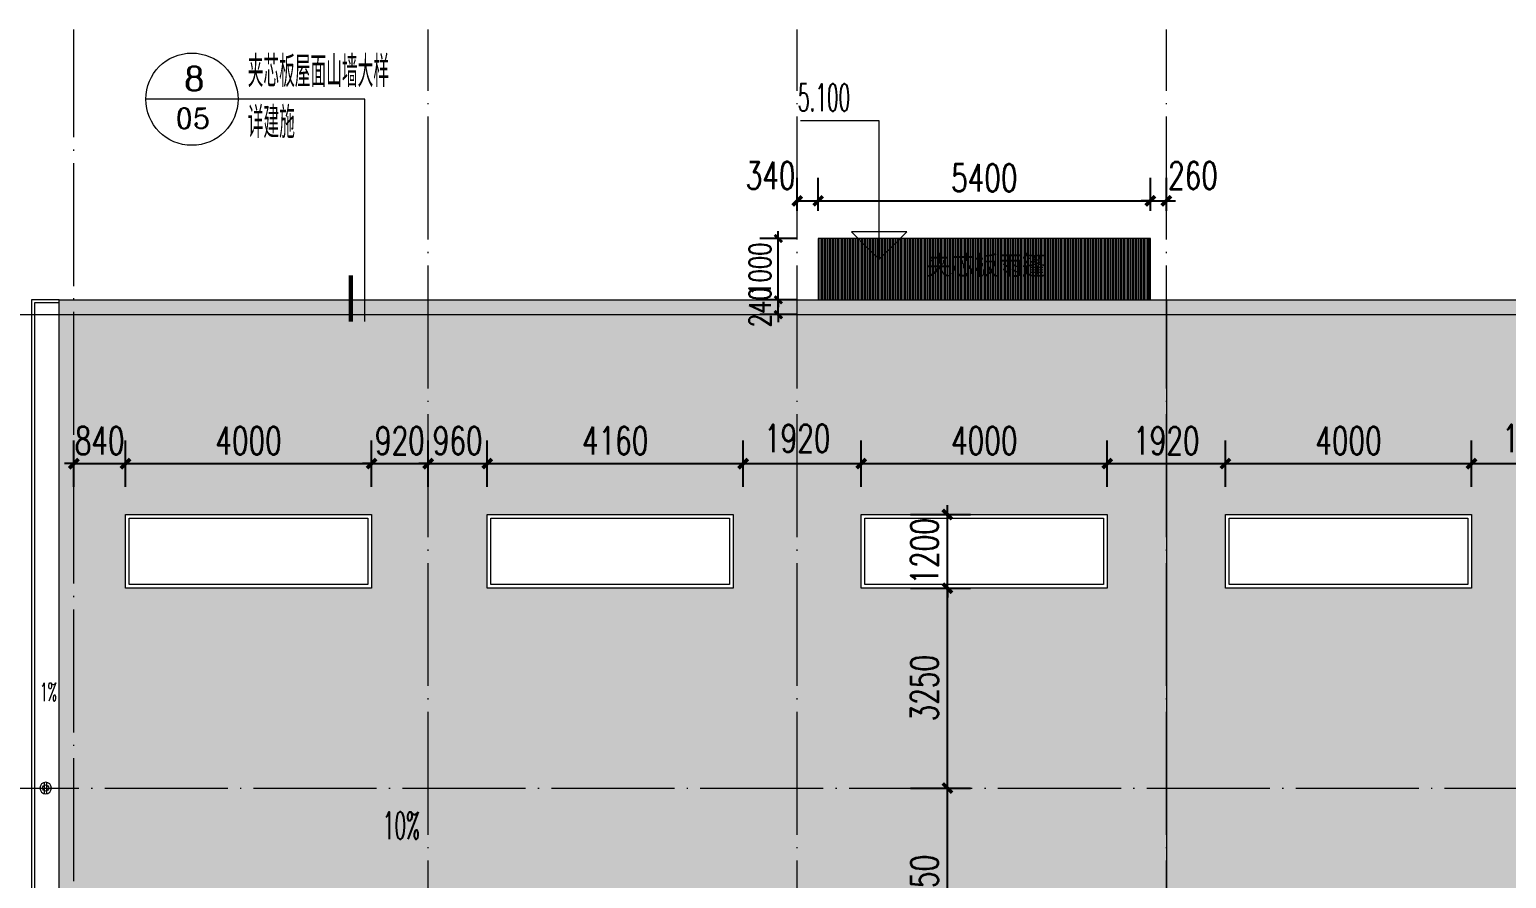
# Model space of a CAD drawing. Header units: inches. Extents: x -3733042 to -3450527, y 579159 to 997713.
# Drawn here: x -3549927 to -3525919, y 738319 to 752126 of the extents above; entities that cross this region are included whole.
import ezdxf

# ---------------------------------------------------------------- set-up
doc = ezdxf.new("R2010")
doc.units = ezdxf.units.IN
doc.header["$LTSCALE"] = 1000
doc.header["$MEASUREMENT"] = 0
doc.linetypes.add('DOTE', pattern=[2.42, 2, -0.2, 0.02, -0.2])
doc.linetypes.add('TG_Y', pattern=[2.3, 2, -0.3])
doc.layers.get('0').update_dxf_attribs({"lineweight": 18})
for name, color, linetype, lineweight in [('DIM_ELEV', 3, 'Continuous', 18), ('DIM_IDEN', 3, 'Continuous', 18), ('DOTE', 14, 'DOTE', 18), ('EQUIP_雨水斗', 7, 'Continuous', 18), ('PUB_DIM', 3, 'Continuous', 18), ('PUB_TEXT', 7, 'Continuous', 18), ('SURFACE', 255, 'Continuous', 18), ('VPIPE-雨水', 4, 'TG_Y', 18), ('地漏雨水管', 41, 'Continuous', 18), ('填充', 8, 'Continuous', 18)]:
    doc.layers.add(name, color=color, linetype=linetype, lineweight=lineweight)
doc.styles.add('_TCH_DIM', font='simplex.shx', dxfattribs={"width": 0.7, "bigfont": 'gbcbig.shx'})
doc.styles.add('_TCH_DIM_T3', font='simplex.shx', dxfattribs={"width": 0.705882, "bigfont": 'gbcbig.shx'})
doc.styles.add('_TCH_LABEL', font='complex.shx', dxfattribs={"bigfont": 'gbcbig.shx'})
doc.styles.add('HT', font='', dxfattribs={"width": 0.9})
doc.styles.get('HT').set_extended_font_data('黑体')
doc.dimstyles.new('_TCH_ARCH&&120', dxfattribs={"dimtxt": 357, "dimasz": 120, "dimexe": 300, "dimexo": 360, "dimgap": 120, "dimtad": 1, "dimdec": 0, "dimzin": 0, "dimdsep": 46, "dimtxsty": '_TCH_DIM_T3', "dimblk": 'ARCHTICK', "dimcen": 0.09, "dimdle": 240, "dimclrt": 7, "dimazin": 2, "dimtfac": 1, "dimtdec": 0, "dimtix": 1, "dimtmove": 2, "dimatfit": 3, "dimfxl": 1, "dimtolj": 1, "dimarcsym": 0})
doc.dimstyles.new('_TCH_ARCH&&150', dxfattribs={"dimtxt": 446.25, "dimasz": 150, "dimexe": 375, "dimexo": 450, "dimgap": 150, "dimtad": 1, "dimdec": 0, "dimzin": 0, "dimdsep": 46, "dimtxsty": '_TCH_DIM_T3', "dimblk": 'ARCHTICK', "dimcen": 0.09, "dimdle": 300, "dimclrt": 7, "dimazin": 2, "dimtfac": 1, "dimtdec": 0, "dimtix": 1, "dimtmove": 2, "dimatfit": 3, "dimfxl": 1, "dimtolj": 1, "dimarcsym": 0})

# ---------------------------------------------------------------- blocks, each defined once
blk = doc.blocks.new('$TwtSys$00000139')
at = {"color": 7}
for p, q in [((-19, 92), (-19, -92)), ((19, 92), (19, -92))]:
    blk.add_line(p, q, dxfattribs=at)
blk.add_circle((0, 0), 93.8)
blk = doc.blocks.new('_ArchTick_2')
at = {"color": 0, "linetype": 'ByBlock'}
blk.add_lwpolyline([(-0.5, -0.5, 0.4, 0.4, 0), (0.5, 0.5, 0.4, 0.4, 0)], format="xyseb", dxfattribs=at)
blk = doc.blocks.new('*X461')
at = {"layer": 'PUB_DIM', "color": 0, "lineweight": -2}
for p, q in [((-3537447, 749179), (-3537447, 749715)), ((-3537107, 749179), (-3537107, 749715)), ((-3537447, 749340), (-3537107, 749340))]:
    blk.add_line(p, q, dxfattribs=at)
at = {"layer": 'PUB_DIM', "color": 0, "lineweight": -2, "xscale": 150, "yscale": 150, "zscale": 150, "rotation": 180}
blk.add_blockref('_ArchTick_2', (-3537447, 749340), dxfattribs=at)
at = {"layer": 'PUB_DIM', "color": 0, "lineweight": -2, "xscale": 150, "yscale": 150, "zscale": 150}
blk.add_blockref('_ArchTick_2', (-3537107, 749340), dxfattribs=at)
at = {"layer": 'PUB_DIM', "color": 7, "insert": (-3537881, 749752), "char_height": 446.2, "width": 1170, "attachment_point": 5, "style": '_TCH_DIM_T3'}
blk.add_mtext('340', dxfattribs=at)
blk = doc.blocks.new('_ARCHTICK')
at = {"color": 0, "linetype": 'ByBlock', "const_width": 0.4}
blk.add_lwpolyline([(-0.5, -0.5), (0.5, 0.5)], dxfattribs=at)
blk = doc.blocks.new('*X462')
at = {"layer": 'PUB_DIM', "color": 0, "lineweight": -2}
for p, q in [((-3537107, 749179), (-3537107, 749715)), ((-3531707, 749179), (-3531707, 749715)), ((-3537107, 749340), (-3531707, 749340))]:
    blk.add_line(p, q, dxfattribs=at)
at = {"layer": 'PUB_DIM', "color": 0, "lineweight": -2, "xscale": 150, "yscale": 150, "zscale": 150, "rotation": 180}
blk.add_blockref('_ArchTick_2', (-3537107, 749340), dxfattribs=at)
at = {"layer": 'PUB_DIM', "color": 0, "lineweight": -2, "xscale": 150, "yscale": 150, "zscale": 150}
blk.add_blockref('_ArchTick_2', (-3531707, 749340), dxfattribs=at)
at = {"layer": 'PUB_DIM', "color": 7, "insert": (-3534407, 749713), "char_height": 446.2, "width": 1620, "attachment_point": 5, "style": '_TCH_DIM_T3'}
blk.add_mtext('5400', dxfattribs=at)
blk = doc.blocks.new('*X463')
at = {"layer": 'PUB_DIM', "color": 0, "lineweight": -2}
for p, q in [((-3531707, 749179), (-3531707, 749715)), ((-3531447, 749179), (-3531447, 749715)), ((-3531707, 749340), (-3531857, 749340)), ((-3531707, 749340), (-3531447, 749340)), ((-3531447, 749340), (-3531297, 749340))]:
    blk.add_line(p, q, dxfattribs=at)
at = {"layer": 'PUB_DIM', "color": 0, "lineweight": -2, "xscale": 150, "yscale": 150, "zscale": 150}
blk.add_blockref('_ArchTick_2', (-3531707, 749340), dxfattribs=at)
at = {"layer": 'PUB_DIM', "color": 0, "lineweight": -2, "xscale": 150, "yscale": 150, "zscale": 150, "rotation": 180}
blk.add_blockref('_ArchTick_2', (-3531447, 749340), dxfattribs=at)
at = {"layer": 'PUB_DIM', "color": 7, "insert": (-3531014, 749752), "char_height": 446.2, "width": 1215, "attachment_point": 5, "style": '_TCH_DIM_T3'}
blk.add_mtext('260', dxfattribs=at)
blk = doc.blocks.new('*X489')
at = {"layer": 'PUB_DIM', "color": 0, "lineweight": -2}
for p, q in [((-3535607, 739789), (-3534632, 739789)), ((-3535007, 736539), (-3535007, 739789)), ((-3535607, 736539), (-3534632, 736539))]:
    blk.add_line(p, q, dxfattribs=at)
at = {"layer": 'PUB_DIM', "color": 0, "lineweight": -2, "xscale": 150, "yscale": 150, "zscale": 150}
for p, rotation in [((-3535007, 739789), 90), ((-3535007, 736539), 270)]:
    blk.add_blockref('_ArchTick_2', p, dxfattribs=dict(at, rotation=rotation))
at = {"layer": 'PUB_DIM', "color": 7, "insert": (-3535380, 738164), "char_height": 446.2, "width": 1575, "attachment_point": 5, "rotation": 90, "style": '_TCH_DIM_T3'}
blk.add_mtext('3250', dxfattribs=at)
blk = doc.blocks.new('*X490')
at = {"layer": 'PUB_DIM', "color": 0, "lineweight": -2}
for p, q in [((-3535607, 743039), (-3534632, 743039)), ((-3535007, 739789), (-3535007, 743039)), ((-3535607, 739789), (-3534632, 739789))]:
    blk.add_line(p, q, dxfattribs=at)
at = {"layer": 'PUB_DIM', "color": 0, "lineweight": -2, "xscale": 150, "yscale": 150, "zscale": 150}
for p, rotation in [((-3535007, 743039), 90), ((-3535007, 739789), 270)]:
    blk.add_blockref('_ArchTick_2', p, dxfattribs=dict(at, rotation=rotation))
at = {"layer": 'PUB_DIM', "color": 7, "insert": (-3535380, 741414), "char_height": 446.2, "width": 1575, "attachment_point": 5, "rotation": 90, "style": '_TCH_DIM_T3'}
blk.add_mtext('3250', dxfattribs=at)
blk = doc.blocks.new('*X491')
at = {"layer": 'PUB_DIM', "color": 0, "lineweight": -2}
for p, q in [((-3535007, 744239), (-3535007, 744389)), ((-3535607, 744239), (-3534632, 744239)), ((-3535007, 743039), (-3535007, 744239)), ((-3535607, 743039), (-3534632, 743039)), ((-3535007, 743039), (-3535007, 742889))]:
    blk.add_line(p, q, dxfattribs=at)
at = {"layer": 'PUB_DIM', "color": 0, "lineweight": -2, "xscale": 150, "yscale": 150, "zscale": 150}
for p, rotation in [((-3535007, 744239), 270), ((-3535007, 743039), 90)]:
    blk.add_blockref('_ArchTick_2', p, dxfattribs=dict(at, rotation=rotation))
at = {"layer": 'PUB_DIM', "color": 7, "insert": (-3535380, 743639), "char_height": 446.2, "width": 1530, "attachment_point": 5, "rotation": 90, "style": '_TCH_DIM_T3'}
blk.add_mtext('1200', dxfattribs=at)
blk = doc.blocks.new('*X492')
at = {"layer": 'PUB_DIM', "color": 0, "lineweight": -2}
for p, q in [((-3549207, 744689), (-3549207, 745441)), ((-3548367, 744689), (-3548367, 745441)), ((-3549207, 745066), (-3549357, 745066)), ((-3549207, 745066), (-3548367, 745066)), ((-3548367, 745066), (-3548217, 745066))]:
    blk.add_line(p, q, dxfattribs=at)
at = {"layer": 'PUB_DIM', "color": 0, "lineweight": -2, "xscale": 150, "yscale": 150, "zscale": 150}
blk.add_blockref('_ArchTick_2', (-3549207, 745066), dxfattribs=at)
at = {"layer": 'PUB_DIM', "color": 0, "lineweight": -2, "xscale": 150, "yscale": 150, "zscale": 150, "rotation": 180}
blk.add_blockref('_ArchTick_2', (-3548367, 745066), dxfattribs=at)
at = {"layer": 'PUB_DIM', "color": 7, "insert": (-3548787, 745439), "char_height": 446.2, "width": 1215, "attachment_point": 5, "style": '_TCH_DIM_T3'}
blk.add_mtext('840', dxfattribs=at)
blk = doc.blocks.new('*X493')
at = {"layer": 'PUB_DIM', "color": 0, "lineweight": -2}
for p, q in [((-3548367, 744689), (-3548367, 745441)), ((-3544367, 744689), (-3544367, 745441)), ((-3548367, 745066), (-3544367, 745066))]:
    blk.add_line(p, q, dxfattribs=at)
at = {"layer": 'PUB_DIM', "color": 0, "lineweight": -2, "xscale": 150, "yscale": 150, "zscale": 150, "rotation": 180}
blk.add_blockref('_ArchTick_2', (-3548367, 745066), dxfattribs=at)
at = {"layer": 'PUB_DIM', "color": 0, "lineweight": -2, "xscale": 150, "yscale": 150, "zscale": 150}
blk.add_blockref('_ArchTick_2', (-3544367, 745066), dxfattribs=at)
at = {"layer": 'PUB_DIM', "color": 7, "insert": (-3546367, 745439), "char_height": 446.2, "width": 1665, "attachment_point": 5, "style": '_TCH_DIM_T3'}
blk.add_mtext('4000', dxfattribs=at)
blk = doc.blocks.new('*X494')
at = {"layer": 'PUB_DIM', "color": 0, "lineweight": -2}
for p, q in [((-3544367, 744689), (-3544367, 745441)), ((-3543447, 744689), (-3543447, 745441)), ((-3544367, 745066), (-3544517, 745066)), ((-3544367, 745066), (-3543447, 745066)), ((-3543447, 745066), (-3543297, 745066))]:
    blk.add_line(p, q, dxfattribs=at)
at = {"layer": 'PUB_DIM', "color": 0, "lineweight": -2, "xscale": 150, "yscale": 150, "zscale": 150}
blk.add_blockref('_ArchTick_2', (-3544367, 745066), dxfattribs=at)
at = {"layer": 'PUB_DIM', "color": 0, "lineweight": -2, "xscale": 150, "yscale": 150, "zscale": 150, "rotation": 180}
blk.add_blockref('_ArchTick_2', (-3543447, 745066), dxfattribs=at)
at = {"layer": 'PUB_DIM', "color": 7, "insert": (-3543907, 745439), "char_height": 446.2, "width": 1215, "attachment_point": 5, "style": '_TCH_DIM_T3'}
blk.add_mtext('920', dxfattribs=at)
blk = doc.blocks.new('*X495')
at = {"layer": 'PUB_DIM', "color": 0, "lineweight": -2}
for p, q in [((-3543447, 744689), (-3543447, 745441)), ((-3542487, 744689), (-3542487, 745441)), ((-3543447, 745066), (-3543597, 745066)), ((-3543447, 745066), (-3542487, 745066)), ((-3542487, 745066), (-3542337, 745066))]:
    blk.add_line(p, q, dxfattribs=at)
at = {"layer": 'PUB_DIM', "color": 0, "lineweight": -2, "xscale": 150, "yscale": 150, "zscale": 150}
blk.add_blockref('_ArchTick_2', (-3543447, 745066), dxfattribs=at)
at = {"layer": 'PUB_DIM', "color": 0, "lineweight": -2, "xscale": 150, "yscale": 150, "zscale": 150, "rotation": 180}
blk.add_blockref('_ArchTick_2', (-3542487, 745066), dxfattribs=at)
at = {"layer": 'PUB_DIM', "color": 7, "insert": (-3542967, 745439), "char_height": 446.2, "width": 1215, "attachment_point": 5, "style": '_TCH_DIM_T3'}
blk.add_mtext('960', dxfattribs=at)
blk = doc.blocks.new('*X496')
at = {"layer": 'PUB_DIM', "color": 0, "lineweight": -2}
for p, q in [((-3542487, 744689), (-3542487, 745441)), ((-3538327, 744689), (-3538327, 745441)), ((-3542487, 745066), (-3538327, 745066))]:
    blk.add_line(p, q, dxfattribs=at)
at = {"layer": 'PUB_DIM', "color": 0, "lineweight": -2, "xscale": 150, "yscale": 150, "zscale": 150, "rotation": 180}
blk.add_blockref('_ArchTick_2', (-3542487, 745066), dxfattribs=at)
at = {"layer": 'PUB_DIM', "color": 0, "lineweight": -2, "xscale": 150, "yscale": 150, "zscale": 150}
blk.add_blockref('_ArchTick_2', (-3538327, 745066), dxfattribs=at)
at = {"layer": 'PUB_DIM', "color": 7, "insert": (-3540407, 745439), "char_height": 446.2, "width": 1530, "attachment_point": 5, "style": '_TCH_DIM_T3'}
blk.add_mtext('4160', dxfattribs=at)
blk = doc.blocks.new('*X497')
at = {"layer": 'PUB_DIM', "color": 0, "lineweight": -2}
for p, q in [((-3538327, 744689), (-3538327, 745441)), ((-3536407, 744689), (-3536407, 745441)), ((-3538327, 745066), (-3536407, 745066))]:
    blk.add_line(p, q, dxfattribs=at)
at = {"layer": 'PUB_DIM', "color": 0, "lineweight": -2, "xscale": 150, "yscale": 150, "zscale": 150, "rotation": 180}
blk.add_blockref('_ArchTick_2', (-3538327, 745066), dxfattribs=at)
at = {"layer": 'PUB_DIM', "color": 0, "lineweight": -2, "xscale": 150, "yscale": 150, "zscale": 150}
blk.add_blockref('_ArchTick_2', (-3536407, 745066), dxfattribs=at)
at = {"layer": 'PUB_DIM', "color": 7, "insert": (-3537447, 745478), "char_height": 446.2, "width": 1530, "attachment_point": 5, "style": '_TCH_DIM_T3'}
blk.add_mtext('1920', dxfattribs=at)
blk = doc.blocks.new('*X498')
at = {"layer": 'PUB_DIM', "color": 0, "lineweight": -2}
for p, q in [((-3536407, 744689), (-3536407, 745441)), ((-3532407, 744689), (-3532407, 745441)), ((-3536407, 745066), (-3532407, 745066))]:
    blk.add_line(p, q, dxfattribs=at)
at = {"layer": 'PUB_DIM', "color": 0, "lineweight": -2, "xscale": 150, "yscale": 150, "zscale": 150, "rotation": 180}
blk.add_blockref('_ArchTick_2', (-3536407, 745066), dxfattribs=at)
at = {"layer": 'PUB_DIM', "color": 0, "lineweight": -2, "xscale": 150, "yscale": 150, "zscale": 150}
blk.add_blockref('_ArchTick_2', (-3532407, 745066), dxfattribs=at)
at = {"layer": 'PUB_DIM', "color": 7, "insert": (-3534407, 745439), "char_height": 446.2, "width": 1665, "attachment_point": 5, "style": '_TCH_DIM_T3'}
blk.add_mtext('4000', dxfattribs=at)
blk = doc.blocks.new('*X499')
at = {"layer": 'PUB_DIM', "color": 0, "lineweight": -2}
for p, q in [((-3532407, 744689), (-3532407, 745441)), ((-3530487, 744689), (-3530487, 745441)), ((-3532407, 745066), (-3530487, 745066))]:
    blk.add_line(p, q, dxfattribs=at)
at = {"layer": 'PUB_DIM', "color": 0, "lineweight": -2, "xscale": 150, "yscale": 150, "zscale": 150, "rotation": 180}
blk.add_blockref('_ArchTick_2', (-3532407, 745066), dxfattribs=at)
at = {"layer": 'PUB_DIM', "color": 0, "lineweight": -2, "xscale": 150, "yscale": 150, "zscale": 150}
blk.add_blockref('_ArchTick_2', (-3530487, 745066), dxfattribs=at)
at = {"layer": 'PUB_DIM', "color": 7, "insert": (-3531447, 745439), "char_height": 446.2, "width": 1530, "attachment_point": 5, "style": '_TCH_DIM_T3'}
blk.add_mtext('1920', dxfattribs=at)
blk = doc.blocks.new('*X500')
at = {"layer": 'PUB_DIM', "color": 0, "lineweight": -2}
for p, q in [((-3530487, 744689), (-3530487, 745441)), ((-3526487, 744689), (-3526487, 745441)), ((-3530487, 745066), (-3526487, 745066))]:
    blk.add_line(p, q, dxfattribs=at)
at = {"layer": 'PUB_DIM', "color": 0, "lineweight": -2, "xscale": 150, "yscale": 150, "zscale": 150, "rotation": 180}
blk.add_blockref('_ArchTick_2', (-3530487, 745066), dxfattribs=at)
at = {"layer": 'PUB_DIM', "color": 0, "lineweight": -2, "xscale": 150, "yscale": 150, "zscale": 150}
blk.add_blockref('_ArchTick_2', (-3526487, 745066), dxfattribs=at)
at = {"layer": 'PUB_DIM', "color": 7, "insert": (-3528487, 745439), "char_height": 446.2, "width": 1665, "attachment_point": 5, "style": '_TCH_DIM_T3'}
blk.add_mtext('4000', dxfattribs=at)
blk = doc.blocks.new('*X501')
at = {"layer": 'PUB_DIM', "color": 0, "lineweight": -2}
for p, q in [((-3526487, 744689), (-3526487, 745441)), ((-3524567, 744689), (-3524567, 745441)), ((-3526487, 745066), (-3524567, 745066))]:
    blk.add_line(p, q, dxfattribs=at)
at = {"layer": 'PUB_DIM', "color": 0, "lineweight": -2, "xscale": 150, "yscale": 150, "zscale": 150, "rotation": 180}
blk.add_blockref('_ArchTick_2', (-3526487, 745066), dxfattribs=at)
at = {"layer": 'PUB_DIM', "color": 0, "lineweight": -2, "xscale": 150, "yscale": 150, "zscale": 150}
blk.add_blockref('_ArchTick_2', (-3524567, 745066), dxfattribs=at)
at = {"layer": 'PUB_DIM', "color": 7, "insert": (-3525447, 745478), "char_height": 446.2, "width": 1530, "attachment_point": 5, "style": '_TCH_DIM_T3'}
blk.add_mtext('1920', dxfattribs=at)
blk = doc.blocks.new('*X506')
at = {"layer": 'PUB_DIM', "color": 0, "lineweight": -2}
for p, q in [((-3537755, 748729), (-3537755, 748849)), ((-3537467, 748729), (-3538055, 748729)), ((-3537755, 747729), (-3537755, 748729)), ((-3537467, 747729), (-3538055, 747729)), ((-3537755, 747729), (-3537755, 747609))]:
    blk.add_line(p, q, dxfattribs=at)
at = {"layer": 'PUB_DIM', "color": 0, "lineweight": -2, "xscale": 120, "yscale": 120, "zscale": 120}
for p, rotation in [((-3537755, 748729), 270), ((-3537755, 747729), 90)]:
    blk.add_blockref('_ArchTick_2', p, dxfattribs=dict(at, rotation=rotation))
at = {"layer": 'PUB_DIM', "color": 7, "insert": (-3538053, 748229), "char_height": 357, "width": 1224, "attachment_point": 5, "rotation": 90, "style": '_TCH_DIM_T3'}
blk.add_mtext('1000', dxfattribs=at)
blk = doc.blocks.new('*X507')
at = {"layer": 'PUB_DIM', "color": 0, "lineweight": -2}
for p, q in [((-3537467, 747729), (-3538055, 747729)), ((-3537755, 747729), (-3537755, 747849)), ((-3537755, 747489), (-3537755, 747729)), ((-3537467, 747489), (-3538055, 747489)), ((-3537755, 747489), (-3537755, 747369))]:
    blk.add_line(p, q, dxfattribs=at)
at = {"layer": 'PUB_DIM', "color": 0, "lineweight": -2, "xscale": 120, "yscale": 120, "zscale": 120}
for p, rotation in [((-3537755, 747729), 270), ((-3537755, 747489), 90)]:
    blk.add_blockref('_ArchTick_2', p, dxfattribs=dict(at, rotation=rotation))
at = {"layer": 'PUB_DIM', "color": 7, "insert": (-3538053, 747609), "char_height": 357, "width": 972, "attachment_point": 5, "rotation": 90, "style": '_TCH_DIM_T3'}
blk.add_mtext('240', dxfattribs=at)

msp = doc.modelspace()

# ---------------------------------------------------------------- hatches: boundary and pattern name
at = {"layer": '填充', "ltscale": 0.5}
h = msp.add_hatch(dxfattribs=at)
h.set_pattern_fill('LINE', color=256, scale=200, angle=90, style=0)
h.paths.add_polyline_path([(-3531707, 747729.3), (-3531707, 748729.3), (-3537107, 748729.3), (-3537107, 747729.3)], flags=0)
at = {"layer": '填充'}
h = msp.add_hatch(dxfattribs=at)
h.set_pattern_fill('ANSI33', color=256, scale=300, angle=315, style=0)
h.paths.add_polyline_path([(-3548367, 743039.3), (-3548367, 744239.3), (-3544367, 744239.3), (-3544367, 743039.3)], flags=0)
h.paths.add_polyline_path([(-3518527, 743040), (-3518527, 744240), (-3514527, 744240), (-3514527, 743040)], flags=0)
h.paths.add_polyline_path([(-3536407, 743040), (-3536407, 744240), (-3532407, 744240), (-3532407, 743040)], flags=0)
h.paths.add_polyline_path([(-3544367, 682638.7), (-3544367, 681438.7), (-3548367, 681438.7), (-3548367, 682638.7)], flags=0)
h.paths.add_polyline_path([(-3542487, 681438.7), (-3542487, 682638.7), (-3538487, 682638.7), (-3538487, 681438.7)], flags=0)
h.paths.add_polyline_path([(-3536407, 681439.3), (-3536407, 682639.3), (-3532407, 682639.3), (-3532407, 681439.3)], flags=0)
h.paths.add_polyline_path([(-3530487, 681439.3), (-3530487, 682639.3), (-3526487, 682639.3), (-3526487, 681439.3)], flags=0)
h.paths.add_polyline_path([(-3524567, 681438.7), (-3524567, 682638.7), (-3520567, 682638.7), (-3520567, 681438.7)], flags=0)
h.paths.add_polyline_path([(-3514527, 682639.3), (-3514527, 681439.3), (-3518527, 681439.3), (-3518527, 682639.3)], flags=0)
h.paths.add_polyline_path([(-3514527, 690339.3), (-3514527, 689139.3), (-3518527, 689139.3), (-3518527, 690339.3)], flags=0)
h.paths.add_polyline_path([(-3520567, 690338.7), (-3520567, 689138.7), (-3524567, 689138.7), (-3524567, 690338.7)], flags=0)
h.paths.add_polyline_path([(-3526487, 690339.3), (-3526487, 689139.3), (-3530487, 689139.3), (-3530487, 690339.3)], flags=0)
h.paths.add_polyline_path([(-3532407, 690339.3), (-3532407, 689139.3), (-3536407, 689139.3), (-3536407, 690339.3)], flags=0)
h.paths.add_polyline_path([(-3538487, 690338.7), (-3538487, 689138.7), (-3542487, 689138.7), (-3542487, 690338.7)], flags=0)
h.paths.add_polyline_path([(-3544367, 690338.7), (-3544367, 689138.7), (-3548367, 689138.7), (-3548367, 690338.7)], flags=0)
h.paths.add_polyline_path([(-3544367, 698038.7), (-3544367, 696838.7), (-3548367, 696838.7), (-3548367, 698038.7)], flags=0)
h.paths.add_polyline_path([(-3538487, 698038.7), (-3538487, 696838.7), (-3542487, 696838.7), (-3542487, 698038.7)], flags=0)
h.paths.add_polyline_path([(-3532407, 698039.3), (-3532407, 696839.3), (-3536407, 696839.3), (-3536407, 698039.3)], flags=0)
h.paths.add_polyline_path([(-3526487, 698039.3), (-3526487, 696839.3), (-3530487, 696839.3), (-3530487, 698039.3)], flags=0)
h.paths.add_polyline_path([(-3520567, 698038.7), (-3520567, 696838.7), (-3524567, 696838.7), (-3524567, 698038.7)], flags=0)
h.paths.add_polyline_path([(-3514527, 698039.3), (-3514527, 696839.3), (-3518527, 696839.3), (-3518527, 698039.3)], flags=0)
h.paths.add_polyline_path([(-3514527, 705739.3), (-3514527, 704539.3), (-3518527, 704539.3), (-3518527, 705739.3)], flags=0)
h.paths.add_polyline_path([(-3520567, 705738.7), (-3520567, 704538.7), (-3524567, 704538.7), (-3524567, 705738.7)], flags=0)
h.paths.add_polyline_path([(-3526487, 705739.3), (-3526487, 704539.3), (-3530487, 704539.3), (-3530487, 705739.3)], flags=0)
h.paths.add_polyline_path([(-3532407, 705739.3), (-3532407, 704539.3), (-3536407, 704539.3), (-3536407, 705739.3)], flags=0)
h.paths.add_polyline_path([(-3538487, 705738.7), (-3538487, 704538.7), (-3542487, 704538.7), (-3542487, 705738.7)], flags=0)
h.paths.add_polyline_path([(-3544367, 705738.7), (-3544367, 704538.7), (-3548367, 704538.7), (-3548367, 705738.7)], flags=0)
h.paths.add_polyline_path([(-3548367, 713438.7), (-3544367, 713438.7), (-3544367, 712238.7), (-3548367, 712238.7)], flags=0)
h.paths.add_polyline_path([(-3538487, 713438.7), (-3538487, 712238.7), (-3542487, 712238.7), (-3542487, 713438.7)], flags=0)
h.paths.add_polyline_path([(-3532407, 713439.3), (-3532407, 712239.3), (-3536407, 712239.3), (-3536407, 713439.3)], flags=0)
h.paths.add_polyline_path([(-3526487, 712239.3), (-3530487, 712239.3), (-3530487, 713439.3), (-3526487, 713439.3)], flags=0)
h.paths.add_polyline_path([(-3520567, 713438.7), (-3520567, 712238.7), (-3524567, 712238.7), (-3524567, 713438.7)], flags=0)
h.paths.add_polyline_path([(-3514527, 713439.3), (-3514527, 712239.3), (-3518527, 712239.3), (-3518527, 713439.3)], flags=0)
h.paths.add_polyline_path([(-3514527, 721139.3), (-3514527, 719939.3), (-3518527, 719939.3), (-3518527, 721139.3)], flags=0)
h.paths.add_polyline_path([(-3520567, 721138.7), (-3520567, 719938.7), (-3524567, 719938.7), (-3524567, 721138.7)], flags=0)
h.paths.add_polyline_path([(-3526487, 721139.3), (-3526487, 719939.3), (-3530487, 719939.3), (-3530487, 721139.3)], flags=0)
h.paths.add_polyline_path([(-3532407, 721139.3), (-3532407, 719939.3), (-3536407, 719939.3), (-3536407, 721139.3)], flags=0)
h.paths.add_polyline_path([(-3538487, 721138.7), (-3538487, 719938.7), (-3542487, 719938.7), (-3542487, 721138.7)], flags=0)
h.paths.add_polyline_path([(-3544367, 721138.7), (-3544367, 719938.7), (-3548367, 719938.7), (-3548367, 721138.7)], flags=0)
h.paths.add_polyline_path([(-3518467, 727699.3), (-3518467, 728779.3), (-3514587, 728779.3), (-3514587, 727699.3)], flags=0)
h.paths.add_polyline_path([(-3524507, 727698.7), (-3524507, 728778.7), (-3520627, 728778.7), (-3520627, 727698.7)], flags=0)
h.paths.add_polyline_path([(-3530427, 727699.3), (-3530427, 728779.3), (-3526547, 728779.3), (-3526547, 727699.3)], flags=0)
h.paths.add_polyline_path([(-3536347, 727699.3), (-3536347, 728779.3), (-3532467, 728779.3), (-3532467, 727699.3)], flags=0)
h.paths.add_polyline_path([(-3542427, 727698.7), (-3542427, 728778.7), (-3538547, 728778.7), (-3538547, 727698.7)], flags=0)
h.paths.add_polyline_path([(-3548307, 727698.7), (-3548307, 728778.7), (-3544427, 728778.7), (-3544427, 727698.7)], flags=0)
h.paths.add_polyline_path([(-3548307, 735398.7), (-3548307, 736478.7), (-3544427, 736478.7), (-3544427, 735398.7)], flags=0)
h.paths.add_polyline_path([(-3542487, 744239.3), (-3538487, 744239.3), (-3538487, 743039.3), (-3542487, 743039.3)], flags=0)
h.paths.add_polyline_path([(-3542427, 735398.7), (-3542427, 736478.7), (-3538547, 736478.7), (-3538547, 735398.7)], flags=0)
h.paths.add_polyline_path([(-3532467, 735399.3), (-3536347, 735399.3), (-3536347, 736479.3), (-3532467, 736479.3)], flags=0)
h.paths.add_polyline_path([(-3530487, 743040), (-3530487, 744240), (-3526487, 744240), (-3526487, 743040)], flags=0)
h.paths.add_polyline_path([(-3530427, 735399.3), (-3530427, 736479.3), (-3526547, 736479.3), (-3526547, 735399.3)], flags=0)
h.paths.add_polyline_path([(-3524567, 743039.3), (-3524567, 744239.3), (-3520567, 744239.3), (-3520567, 743039.3)], flags=0)
h.paths.add_polyline_path([(-3524507, 735398.7), (-3524507, 736478.7), (-3520627, 736478.7), (-3520627, 735398.7)], flags=0)
h.paths.add_polyline_path([(-3513446.4, 747729.3), (-3549446.4, 747729.3), (-3549446.4, 677949.3), (-3513446.4, 677949.3)], flags=0)
h.paths.add_polyline_path([(-3514587, 736479.3), (-3514587, 735399.3), (-3518467, 735399.3), (-3518467, 736479.3)], flags=0)

# ---------------------------------------------------------------- linework, layer by layer
at = {"color": 150}
msp.add_line((-3537487, 747729.3), (-3531407, 747729.3), dxfattribs=at)
msp.add_lwpolyline([(-3549446.4, 747729.3), (-3513446.4, 747729.3), (-3513446.4, 677949.3), (-3549446.4, 677949.3)], close=True)
at = {"layer": 'DIM_ELEV'}
for p, q in [((-3536116.6, 750640.4), (-3537392, 750640.4)), ((-3536116.6, 748384.5), (-3536116.6, 750640.4)), ((-3536116.6, 748384.5), (-3536566.6, 748834.5)), ((-3535666.6, 748834.5), (-3536566.6, 748834.5)), ((-3536116.6, 748384.5), (-3535666.6, 748834.5))]:
    msp.add_line(p, q, dxfattribs=at)
at = {"layer": 'DIM_IDEN'}
for p, q in [((-3546537.2, 750993.3), (-3548037.2, 750993.3)), ((-3544478.7, 750993.3), (-3546537.2, 750993.3)), ((-3544478.7, 747377), (-3544478.7, 750993.3))]:
    msp.add_line(p, q, dxfattribs=at)
msp.add_lwpolyline([(-3544703.7, 747377, 75, 75, 0), (-3544703.7, 748127, 75, 75, 0)], format="xyseb", dxfattribs=at)
msp.add_circle((-3547287.2, 750993.3), 750, dxfattribs=at)
at = {"layer": 'DOTE'}
for p, q in [((-3549207, 675354.4), (-3549207, 752126.4)), ((-3543447, 673689.7), (-3543447, 752126.4)), ((-3537447, 673689.7), (-3537447, 752126.4)), ((-3531446.4, 673689.7), (-3531446.4, 752126.4)), ((-3551803, 747489.3), (-3510401.2, 747489.3)), ((-3551124.3, 747489.3), (-3511272.1, 747489.3)), ((-3551124.3, 739789.3), (-3511272.1, 739789.3))]:
    msp.add_line(p, q, dxfattribs=at)
at = {"layer": 'SURFACE'}
msp.add_line((-3531446.4, 747729.3), (-3531446.4, 677949.3), dxfattribs=at)
for points in [[(-3531707, 747729.3), (-3531707, 748729.3), (-3537107, 748729.3), (-3537107, 747729.3)], [(-3549446.4, 747729.3), (-3549896.4, 747729.3), (-3549896.4, 677949.3), (-3549446.4, 677949.3)], [(-3549446.4, 747679.3), (-3549846.4, 747679.3), (-3549846.4, 677999.3), (-3549446.4, 677999.3)], [(-3549446.4, 747729.3), (-3513446.4, 747729.3), (-3513446.4, 677949.3), (-3549446.4, 677949.3)], [(-3548367, 744239.3), (-3544367, 744239.3), (-3544367, 743039.3), (-3548367, 743039.3)], [(-3548307, 744179.3), (-3544427, 744179.3), (-3544427, 743099.3), (-3548307, 743099.3)], [(-3542487, 744239.3), (-3538487, 744239.3), (-3538487, 743039.3), (-3542487, 743039.3)], [(-3542427, 744179.3), (-3538547, 744179.3), (-3538547, 743099.3), (-3542427, 743099.3)], [(-3536407, 744240), (-3532407, 744240), (-3532407, 743040), (-3536407, 743040)], [(-3536347, 744180), (-3532467, 744180), (-3532467, 743100), (-3536347, 743100)], [(-3530487, 744240), (-3526487, 744240), (-3526487, 743040), (-3530487, 743040)], [(-3530427, 744180), (-3526547, 744180), (-3526547, 743100), (-3530427, 743100)]]:
    msp.add_lwpolyline(points, close=True, dxfattribs=at)
at = {"layer": 'VPIPE-雨水', "linetype": 'Continuous'}
msp.add_circle((-3549664.5, 739789.3), 50, dxfattribs=at)
at = {"layer": '地漏雨水管'}
for points in [[(-3549625.4, 741098.3, 0, 0, 0), (-3549625.4, 740336.9, 80, 0, 0), (-3549625.4, 740036.9, 0, 0, 0)], [(-3549625.4, 738391.2, 0, 0, 0), (-3549625.4, 739152.6, 80, 0, 0), (-3549625.4, 739452.6, 0, 0, 0)], [(-3542612.1, 738799.7, 0, 0, 0), (-3544738.8, 738799.7, 120, 0, 0), (-3545188.8, 738799.7, 0, 0, 0)]]:
    msp.add_lwpolyline(points, format="xyseb", dxfattribs=at)

# ---------------------------------------------------------------- block references
at = {"layer": 'EQUIP_雨水斗', "xscale": -1, "rotation": 180}
msp.add_blockref('$TwtSys$00000139', (-3549664.5, 739789.3), dxfattribs=at)

# ---------------------------------------------------------------- texts
at = {"layer": 'PUB_TEXT'}
for s, height, style, width, p in [('夹芯板屋面山墙大样', 506.38, '_TCH_DIM', 0.7, (-3546379.7, 751189.9)), ('5.100', 446.25, '_TCH_DIM', 0.494118, (-3537437, 750797.9)), ('详建施', 506.38, '_TCH_DIM', 0.7, (-3546379.7, 750361)), ('夹芯板雨篷', 315.44, 'HT', 0.9, (-3535345.4, 748135.1)), ('1%', 297.5, '_TCH_DIM', 0.494118, (-3549758.4, 741203.3)), ('10%', 446.25, '_TCH_DIM', 0.494118, (-3544184, 738957.2))]:
    msp.add_text(s, height=height, dxfattribs=dict(at, style=style, width=width)).set_placement(p)
at = {"layer": 'PUB_TEXT', "style": '_TCH_LABEL'}
for s, height, p in [('8', 391.5, (-3547417.7, 751132.1)), ('05', 329.48, (-3547553.9, 750515.2))]:
    msp.add_text(s, height=height, dxfattribs=at).set_placement(p)

# ---------------------------------------------------------------- dimensions: what is measured, and where the dimension line sits
at = {"layer": 'PUB_DIM'}
for base, p1, p2, picture, middle in [((-3537107, 749339.7), (-3537447, 748729.3), (-3537107, 748729.3), '*X461', (-3537880.5, 749752.2)), ((-3531447, 749339.7), (-3531707, 748729.3), (-3531447, 748729.3), '*X463', (-3531013.5, 749752.2)), ((-3536407, 745065.6), (-3538327, 744239.3), (-3536407, 744239.3), '*X497', (-3537447, 745478.1)), ((-3524567, 745065.6), (-3526487, 744239.3), (-3524567, 744239.3), '*X501', (-3525447, 745478.1))]:
    dim = msp.add_linear_dim(base=base, p1=p1, p2=p2, dimstyle='_TCH_ARCH&&150', override={"dimsah": 1, "dimtzin": 0}, dxfattribs=at)
    dim.commit()
    dim.dimension.update_dxf_attribs({"geometry": picture, "text_midpoint": middle, "dimtype": 160})
for base, p1, p2, picture, middle in [((-3531707, 749339.7), (-3537107, 748729.3), (-3531707, 748729.3), '*X462', (-3534407, 749712.8)), ((-3548367, 745065.6), (-3549207, 744239.3), (-3548367, 744239.3), '*X492', (-3548787, 745438.8)), ((-3544367, 745065.6), (-3548367, 744239.3), (-3544367, 744239.3), '*X493', (-3546367, 745438.8)), ((-3543447, 745065.6), (-3544367, 744239.3), (-3543447, 744239.3), '*X494', (-3543907, 745438.8)), ((-3542487, 745065.6), (-3543447, 744239.3), (-3542487, 744239.3), '*X495', (-3542967, 745438.8)), ((-3538327, 745065.6), (-3542487, 744239.3), (-3538327, 744239.3), '*X496', (-3540407, 745438.8)), ((-3532407, 745065.6), (-3536407, 744239.3), (-3532407, 744239.3), '*X498', (-3534407, 745438.8)), ((-3530487, 745065.6), (-3532407, 744239.3), (-3530487, 744239.3), '*X499', (-3531447, 745438.8)), ((-3526487, 745065.6), (-3530487, 744239.3), (-3526487, 744239.3), '*X500', (-3528487, 745438.8))]:
    dim = msp.add_linear_dim(base=base, p1=p1, p2=p2, dimstyle='_TCH_ARCH&&150', override={"dimsah": 1, "dimtzin": 0}, dxfattribs=at)
    dim.commit()
    dim.dimension.update_dxf_attribs({"geometry": picture, "text_midpoint": middle})
for base, p1, p2, dimstyle, picture, middle in [((-3537755, 748729.3), (-3537107, 747729.3), (-3537107, 748729.3), '_TCH_ARCH&&120', '*X506', (-3538053.5, 748229.3)), ((-3537755, 747729.3), (-3537107, 747489.3), (-3537107, 747729.3), '_TCH_ARCH&&120', '*X507', (-3538053.5, 747609.3)), ((-3535007, 744239.3), (-3536057, 743039.3), (-3536057, 744239.3), '_TCH_ARCH&&150', '*X491', (-3535380.1, 743639.3)), ((-3535007, 743039.3), (-3536057, 739789.3), (-3536057, 743039.3), '_TCH_ARCH&&150', '*X490', (-3535380.1, 741414.3)), ((-3535007, 739789.3), (-3536057, 736539.3), (-3536057, 739789.3), '_TCH_ARCH&&150', '*X489', (-3535380.1, 738164.3))]:
    dim = msp.add_linear_dim(base=base, p1=p1, p2=p2, angle=90, dimstyle=dimstyle, override={"dimsah": 1, "dimtzin": 0}, dxfattribs=at)
    dim.commit()
    dim.dimension.update_dxf_attribs({"geometry": picture, "text_midpoint": middle})

doc.saveas('drawing.dxf')
